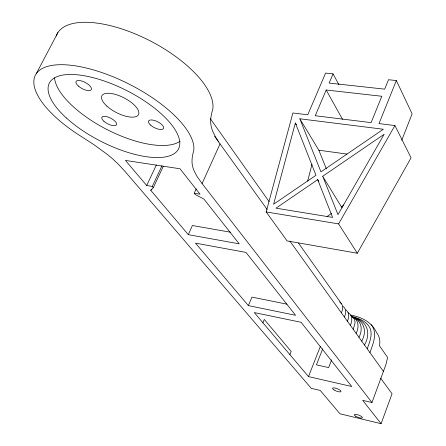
<?xml version="1.0" encoding="UTF-8"?>
<svg xmlns="http://www.w3.org/2000/svg" width="446" height="446" viewBox="0 0 446 446"><rect width="100%" height="100%" fill="white"/><g stroke="black" fill="none" stroke-linecap="round" stroke-linejoin="round"><path stroke-width="0.67" d="M307.668 181.115L311.983 164.34M295.358 122.979L273.593 204.229L315.985 175.267L295.358 122.979L296.445 124.752M333.05 73.869L329.131 83.073L384.692 89.155L388.516 79.728L396.343 80.553L379 123.598L394.922 125.56L411.073 157.828L357.324 253.239L287.085 240.901L266.173 211.934L292.883 112.983L307.74 114.812L325.602 73.083L333.05 73.869L338.938 84.779M344.373 317C346.118 313.616 346.531 308.827 343.091 306.363M347.367 321.165C349.263 317.535 349.592 312.434 345.867 309.842M341.374 312.819C342.539 310.07 343.565 306.558 341.591 303.916L298.497 243.103M350.305 325.257C352.557 321.153 352.647 315.138 348.064 312.629M353.226 329.326L354.955 323.411A9.974 8.374 -35.9 0 0 354.091 318.778L351.353 315.785M356.081 333.296C359.097 327.877 359.013 320.111 352.78 317M358.918 337.243C362.821 330.614 362.035 320.914 353.884 317.97C364.85 320.969 366.874 332.231 361.723 341.145M380.717 378.275L392.045 393.773L381.107 423.7L362.682 400.346L371.975 402.515L385.924 364.572L387.607 357.452L379.474 345.767C380.477 341.078 379.507 335.994 376.402 332.259C371.741 321.923 361.16 316.889 350.534 315.099M364.488 344.998C371.412 332.783 367.214 320.395 352.736 317.234M367.225 348.811C369.405 342.595 372.51 335.732 370.42 329.064C367.504 321.56 359.153 318.466 351.989 316.448M369.929 352.574C373.051 343.966 377.957 332.827 371.161 324.627M331.646 359.833L328.635 367.588L316.415 364.861L322.72 348.783M308.493 376.602L254.27 312.574L301.111 322.296L351.771 386.515L308.493 376.602L320.384 346.364M401.729 140.273L412.121 113.836L396.343 80.553M289.889 354.637L291.177 351.431L264.283 319.431L262.906 322.765M248.366 305.599L195.482 243.142L245.975 252.403L295.587 315.294L248.366 305.599L251.94 297.114L286.973 304.172M326.182 90.008L315.238 115.737L371.117 122.622L381.809 96.264L326.182 90.008L342.522 119.338M196.207 188.864L194.216 193.246L195.192 194.473L203.917 199.089L239.223 243.845L188.296 234.657L192.416 225.503L230.392 232.193M371.975 402.515L202.077 183.557L220.04 143.902L214.632 136.337M188.296 234.657L150.793 190.364L153.318 187.655L163.253 166.442M153.318 187.655L152.292 186.439L161.959 165.828M150.793 190.364L151.372 189.126M152.292 186.439L146.695 185.525L156.373 164.97M36.221 73.785L57.924 32.558M357.324 253.239L338.592 223.898L394.922 125.56M317.714 179.66L275.974 208.176L332.61 217.408L317.714 179.66L318.812 181.399M322.698 176.254L384.145 134.274L337.984 214.637L322.698 176.254L342.049 207.892M326.979 216.555L331.573 213.422M341.541 206.621L343.838 205.049M299.807 118.781L383.343 129.245L320.953 171.872L299.807 118.781L318.851 150.213L326.355 168.872M318.851 150.213L347.01 154.071M194.216 193.246L200.053 194.194L180 168.772L125.438 160.426L146.695 185.525M266.173 211.934L338.592 223.898M381.107 423.7L339.986 413.793L320.2 390.423L311.28 388.343L124.986 171.398L118.391 164.262L113.106 159.278A79.093 27.501 26.8 0 0 107.358 154.444L93.822 144.593L76.745 133.56A88.079 34.61 27 0 1 38.423 71.221A88.079 34.61 27 0 1 129.63 84.383A88.079 34.61 27 0 1 193.776 150.447C192.193 155.916 191.172 161.831 192.889 167.406A84.305 33.818 23.6 0 0 194.528 171.76L197.087 176.471L202.077 183.557M339.674 301.948L341.591 303.916M220.04 143.902L267.154 209.492M289.872 241.113L383.488 371.451M210.295 118.636L269.1 201.614M218.679 141.956L215.284 136.548L212.87 131.642A83.173 36.132 23.8 0 1 211.376 127.082C209.821 121.128 211.075 114.923 212.798 109.159A86.881 36.951 27.6 0 0 143.055 37.375A86.881 36.951 27.6 0 0 56.185 36.087M180.173 141.181A72.185 29.057 27.2 0 1 108.021 130.07A72.185 29.057 27.2 0 1 54.546 77.916M66.37 117.978A72.486 28.466 27 0 0 177.179 150.977A72.486 28.466 27 0 0 98.265 79.093A72.486 28.466 27 0 0 66.37 117.978M103.951 121.329A8.218 3.194 27 0 0 116.423 124.908A8.218 3.194 27 0 0 107.224 116.802A8.218 3.194 27 0 0 103.951 121.329M78.329 86.033A8.636 3.451 28 0 0 91.279 89.685A8.636 3.451 28 0 0 81.479 80.943A8.636 3.451 28 0 0 78.329 86.033M150.48 125.036A8.368 3.378 26.3 0 0 163.375 128.71A8.368 3.378 26.3 0 0 154.31 120.431A8.368 3.378 26.3 0 0 150.48 125.036M106.806 106.048A20.594 8.279 27.2 0 0 138.204 115.085A20.594 8.279 27.2 0 0 115.547 94.452A20.594 8.279 27.2 0 0 106.806 106.048M334.076 389.977A4.51 1.277 21.1 0 0 340.973 391.582A4.51 1.277 21.1 0 0 335.347 388.098A4.51 1.277 21.1 0 0 334.076 389.977M355.674 416.213A4.315 1.165 20.7 0 0 362.314 417.813A4.315 1.165 20.7 0 0 357.006 414.563A4.315 1.165 20.7 0 0 355.674 416.213"/></g></svg>
